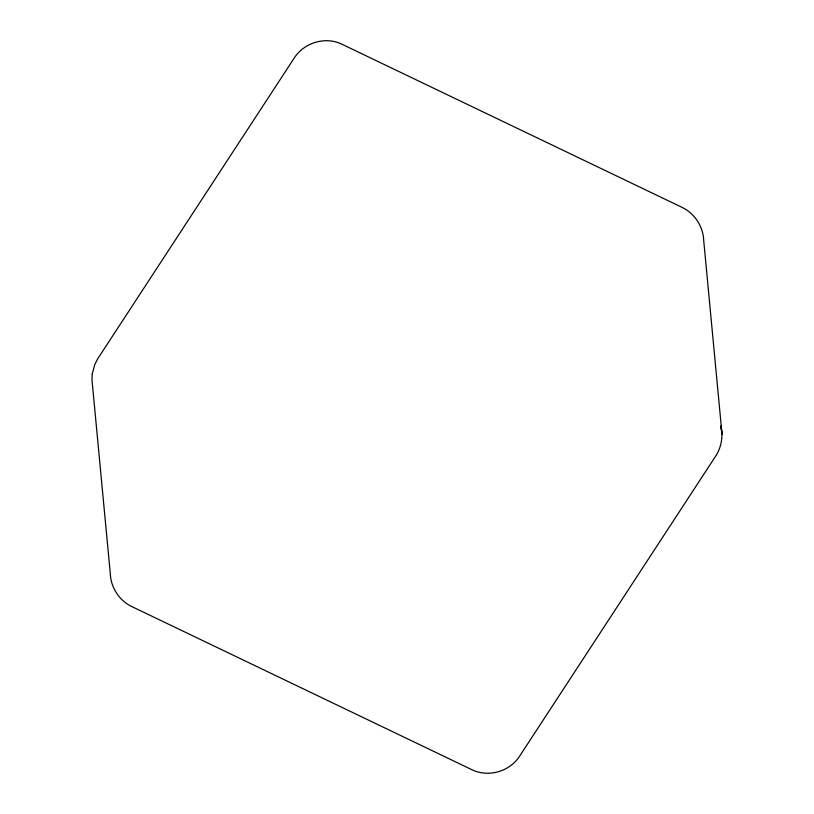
<?xml version="1.0" encoding="UTF-8"?>
<svg xmlns="http://www.w3.org/2000/svg" width="814" height="814" viewBox="0 0 814 814"><rect width="100%" height="100%" fill="white"/><g stroke="black" fill="none" stroke-linecap="round" stroke-linejoin="round"><path stroke-width="1.22" d="M92.236 374.043L91.962 379.599L110.307 573.667C110.816 587.728 119.546 601.027 132.397 606.857L472.731 770.105C489.285 777.604 510.154 771.234 519.831 755.85L716.371 455.057C721.489 446.469 723.331 435.734 720.756 425.987L722.038 434.391L703.693 240.334C703.154 226.16 694.423 213.146 681.603 207.143L341.269 43.895C324.725 36.274 303.836 42.827 294.169 58.14L97.629 358.943L94.729 364.631L92.236 374.043"/></g></svg>
